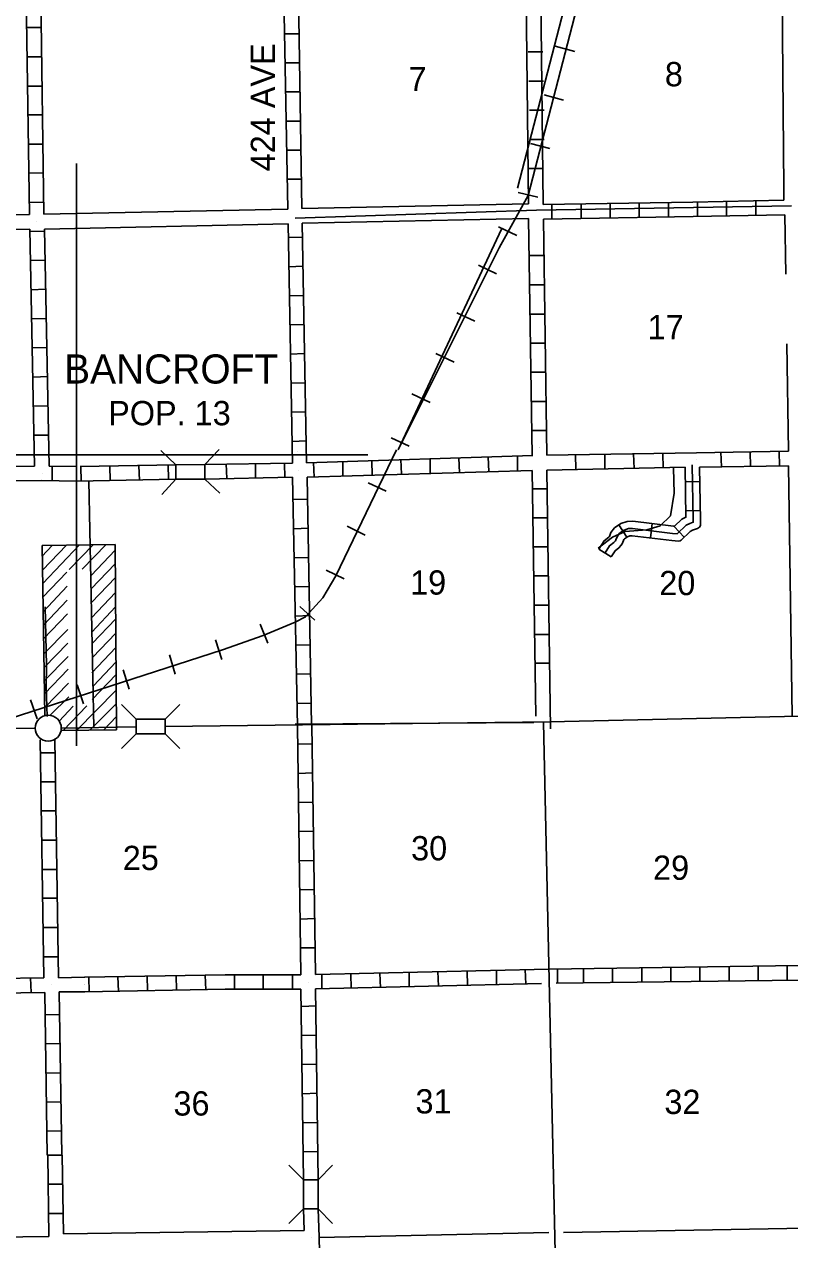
# Model space of a CAD drawing. Extents: x 1817418 to 2236108, y 15985408 to 16412015.
# Drawn here: x 1965368 to 1981149, y 16152360 to 16177405 of the extents above; entities that cross this region are included whole.
import ezdxf

# ---------------------------------------------------------------- set-up
doc = ezdxf.new("R2010")
doc.units = 0
for name, color, linetype in [('L1', 7, 'Continuous'), ('L11', 7, 'Continuous'), ('L13', 7, 'Continuous'), ('L14', 7, 'Continuous'), ('L15', 7, 'Continuous'), ('L16', 7, 'Continuous'), ('L18', 7, 'Continuous'), ('L30', 7, 'Continuous'), ('L4', 7, 'Continuous'), ('L8', 7, 'Continuous')]:
    doc.layers.add(name, color=color, linetype=linetype)

msp = doc.modelspace()

# ---------------------------------------------------------------- linework, layer by layer
at = {"layer": 'L1'}
for p, q in [((1966447, 16162538), (1966447, 16174534)), ((1960449, 16168535), (1972451, 16168536)), ((1966447, 16168536), (1966447, 16168536))]:
    msp.add_line(p, q, dxfattribs=at)
at = {"layer": 'L11'}
for p, q in [((1981030, 16174037), (1980983, 16178779)), ((1981030, 16174037), (1981030, 16173779)), ((1975766, 16173705), (1971088, 16173610)), ((1970798, 16173594), (1965771, 16173494)), ((1981066, 16172255), (1981046, 16173478)), ((1970808, 16173293), (1965782, 16173187)), ((1975766, 16173404), (1971099, 16173309)), ((1981125, 16168610), (1981089, 16170822)), ((1981199, 16163145), (1981125, 16168309)), ((1960898, 16152368), (1965872, 16152426)), ((1966173, 16152479), (1971141, 16152553))]:
    msp.add_line(p, q, dxfattribs=at)
at = {"layer": 'L13'}
for p, q in [((1965822, 16164198), (1965801, 16165402)), ((1965817, 16163754), (1965822, 16164202)), ((1965838, 16163140), (1965817, 16163757)), ((1976183, 16152511), (1971447, 16152405)), ((1981474, 16152600), (1976484, 16152511))]:
    msp.add_line(p, q, dxfattribs=at)
at = {"layer": 'L15'}
for p, q in [((1976315, 16176952), (1976717, 16176846)), ((1976083, 16175954), (1976484, 16175843)), ((1975808, 16174951), (1976204, 16174845)), ((1975550, 16173942), (1975956, 16173842)), ((1975148, 16173235), (1975523, 16173050)), ((1974731, 16172443), (1975106, 16172263)), ((1974283, 16171461), (1974657, 16171286)), ((1973855, 16170621), (1974230, 16170442)), ((1973359, 16169792), (1973733, 16169613)), ((1972931, 16168884), (1973306, 16168710)), ((1973042, 16168636), (1973042, 16168636)), ((1973073, 16168636), (1973073, 16168636)), ((1972456, 16167960), (1972831, 16167786)), ((1972023, 16167062), (1972398, 16166878)), ((1971590, 16166160), (1971965, 16165980)), ((1971051, 16165410), (1971358, 16165130)), ((1970233, 16165045), (1970391, 16164655)), ((1969309, 16164718), (1969441, 16164317)), ((1968359, 16164412), (1968480, 16164011)), ((1967408, 16164100), (1967530, 16163704)), ((1966458, 16163794), (1966585, 16163403)), ((1965497, 16163488), (1965634, 16163092))]:
    msp.add_line(p, q, dxfattribs=at)
for points in [[(1977783, 16197713), (1976616, 16194672), (1976542, 16194160), (1976548, 16193785), (1976806, 16191821), (1976822, 16191509), (1976849, 16188267), (1976875, 16187934), (1976875, 16187602), (1976938, 16187238), (1976981, 16186847), (1977588, 16182728), (1977614, 16182311), (1977582, 16181926), (1975534, 16174027)], [(1977466, 16184967), (1977815, 16182575), (1977841, 16182163), (1977804, 16181778), (1975756, 16173879)], [(1975159, 16172802), (1975756, 16173879)], [(1975207, 16173187), (1973073, 16168636)], [(1975191, 16172870), (1973073, 16168636)], [(1930391, 16151571), (1931806, 16152046), (1941231, 16155161), (1950676, 16158350), (1953839, 16159369), (1964367, 16162875), (1969457, 16164517), (1970291, 16164813), (1970951, 16165088), (1971167, 16165193), (1971521, 16165584), (1971790, 16166038), (1973042, 16168636)], [(1973042, 16168636), (1971790, 16166038), (1971521, 16165584), (1971167, 16165193), (1970951, 16165088), (1970291, 16164813), (1969457, 16164517), (1964367, 16162875), (1953839, 16159369), (1950676, 16158350), (1941231, 16155161), (1938316, 16154195)]]:
    msp.add_lwpolyline(points, dxfattribs=at)
at = {"layer": 'L16'}
for p, q in [((1965737, 16166667), (1967241, 16166688)), ((1967241, 16166688), (1967270, 16162867)), ((1965729, 16166437), (1965952, 16166670)), ((1965789, 16163160), (1965737, 16166667)), ((1965744, 16166156), (1966240, 16166674)), ((1965748, 16165885), (1966507, 16166677)), ((1966296, 16166174), (1966785, 16166681)), ((1966564, 16166178), (1967058, 16166685)), ((1966746, 16166049), (1967242, 16166572)), ((1966748, 16165774), (1967244, 16166290)), ((1965752, 16165599), (1966245, 16166114)), ((1966751, 16165493), (1967246, 16166007)), ((1965757, 16165296), (1966249, 16165826)), ((1966752, 16165173), (1967248, 16165696)), ((1965761, 16165026), (1966253, 16165541)), ((1965765, 16164744), (1966258, 16165260)), ((1966763, 16164882), (1967251, 16165403)), ((1965770, 16164432), (1966262, 16164937)), ((1966767, 16164646), (1967253, 16165151)), ((1966773, 16164356), (1967255, 16164858)), ((1965774, 16164150), (1966267, 16164655)), ((1966761, 16164044), (1967257, 16164566)), ((1965778, 16163874), (1966271, 16164379)), ((1966785, 16163769), (1967259, 16164268)), ((1965782, 16163606), (1966274, 16164118)), ((1966765, 16163489), (1967261, 16164004)), ((1965786, 16163322), (1966279, 16163831)), ((1966444, 16162855), (1967264, 16163685)), ((1965904, 16163167), (1966283, 16163545)), ((1966088, 16163047), (1966376, 16163354)), ((1966167, 16162851), (1966654, 16163358)), ((1966722, 16162859), (1967266, 16163410)), ((1967002, 16162863), (1967268, 16163140)), ((1967270, 16162867), (1966126, 16162851))]:
    msp.add_line(p, q, dxfattribs=at)
msp.add_circle((1965861, 16162901), 269, dxfattribs=at)
at = {"layer": 'L18'}
for p, q in [((1968491, 16168330), (1968184, 16168620)), ((1969092, 16168335), (1969383, 16168646)), ((1968491, 16168330), (1969092, 16168335)), ((1968491, 16168330), (1968491, 16168029)), ((1969092, 16168335), (1969092, 16168034)), ((1968491, 16168029), (1968200, 16167717)), ((1968491, 16168029), (1969092, 16168034)), ((1969092, 16168034), (1969399, 16167744)), ((1967672, 16163087), (1967371, 16163388)), ((1968274, 16163087), (1968575, 16163388)), ((1967672, 16163087), (1967672, 16162786)), ((1967672, 16163087), (1968274, 16163087)), ((1968274, 16163087), (1968274, 16162786)), ((1967672, 16162786), (1967371, 16162485)), ((1967672, 16162786), (1968274, 16162786)), ((1968274, 16162786), (1968575, 16162485)), ((1971125, 16153593), (1970824, 16153894)), ((1971426, 16153593), (1971722, 16153894)), ((1971125, 16153593), (1971426, 16153593)), ((1971125, 16152996), (1971125, 16153593)), ((1971426, 16152996), (1971426, 16153593)), ((1971125, 16152996), (1970824, 16152695)), ((1971125, 16152996), (1971426, 16152996)), ((1971426, 16152996), (1971722, 16152695))]:
    msp.add_line(p, q, dxfattribs=at)
at = {"layer": 'L4'}
for p, q in [((1966701, 16167996), (1966801, 16162913)), ((1968274, 16162933), (1976204, 16163034)), ((1976542, 16141829), (1976072, 16163018)), ((1976204, 16163034), (1981347, 16163145)), ((1960566, 16162801), (1965592, 16162902)), ((1966130, 16162902), (1967672, 16162928))]:
    msp.add_line(p, q, dxfattribs=at)
at = {"layer": 'L8'}
for p, q in [((1965698, 16178478), (1965771, 16173494)), ((1970798, 16173594), (1970708, 16178552)), ((1971088, 16173610), (1971009, 16178562)), ((1975766, 16173705), (1975708, 16178705)), ((1976067, 16173694), (1976009, 16178705)), ((1965397, 16178452), (1965476, 16173488)), ((1965407, 16177337), (1965708, 16177337)), ((1970735, 16177211), (1971030, 16177211)), ((1965423, 16176736), (1965724, 16176736)), ((1976057, 16176836), (1975756, 16176836)), ((1970740, 16176609), (1971041, 16176609)), ((1976072, 16176234), (1975771, 16176234)), ((1965434, 16176134), (1965734, 16176134)), ((1970756, 16176012), (1971057, 16176012)), ((1965439, 16175537), (1965740, 16175537)), ((1976083, 16175637), (1975782, 16175637)), ((1970766, 16175410), (1971067, 16175410)), ((1976083, 16175035), (1975782, 16175035)), ((1965449, 16174935), (1965750, 16174935)), ((1970771, 16174814), (1971072, 16174814)), ((1965455, 16174338), (1965756, 16174344)), ((1970782, 16174212), (1971083, 16174212)), ((1976072, 16174433), (1975771, 16174433)), ((1965465, 16173736), (1965766, 16173742)), ((1976067, 16173694), (1979151, 16173742)), ((1976849, 16173710), (1976849, 16173409)), ((1977450, 16173721), (1977450, 16173420)), ((1978047, 16173726), (1978047, 16173430)), ((1978649, 16173736), (1978649, 16173435)), ((1979151, 16173742), (1981030, 16173779)), ((1979251, 16173742), (1979251, 16173446)), ((1979848, 16173752), (1979848, 16173451)), ((1980449, 16173768), (1980449, 16173467)), ((1960539, 16173409), (1965476, 16173488)), ((1970951, 16173409), (1975925, 16173578)), ((1981189, 16173663), (1975925, 16173578)), ((1976247, 16173694), (1976247, 16173393)), ((1979156, 16173446), (1981046, 16173478)), ((1965624, 16173346), (1965624, 16173346)), ((1970898, 16168361), (1970808, 16173293)), ((1971189, 16168372), (1971099, 16173309)), ((1975840, 16168520), (1975766, 16173404)), ((1976072, 16173393), (1979156, 16173446)), ((1976141, 16168525), (1976072, 16173393)), ((1960539, 16173113), (1965481, 16173187)), ((1965481, 16173187), (1965581, 16168303)), ((1965481, 16173135), (1965782, 16173145)), ((1965782, 16173187), (1965882, 16168303)), ((1970808, 16173013), (1971109, 16173018)), ((1965492, 16172538), (1965793, 16172543)), ((1976083, 16172638), (1975782, 16172638)), ((1970814, 16172411), (1971115, 16172422)), ((1965507, 16171936), (1965808, 16171946)), ((1976088, 16172036), (1975793, 16172036)), ((1970830, 16171809), (1971131, 16171820)), ((1965518, 16171334), (1965814, 16171345)), ((1970840, 16171213), (1971141, 16171218)), ((1976099, 16171434), (1975798, 16171434)), ((1965534, 16170737), (1965830, 16170743)), ((1976109, 16170838), (1975808, 16170838)), ((1970851, 16170611), (1971146, 16170621)), ((1976115, 16170236), (1975814, 16170236)), ((1965550, 16170135), (1965851, 16170146)), ((1970867, 16170009), (1971167, 16170019)), ((1965555, 16169534), (1965856, 16169544)), ((1976125, 16169634), (1975824, 16169634)), ((1970872, 16169412), (1971173, 16169417)), ((1965576, 16168937), (1965872, 16168942)), ((1976125, 16169037), (1975830, 16169037)), ((1970882, 16168810), (1971183, 16168821)), ((1965708, 16168520), (1965708, 16168520)), ((1965734, 16168520), (1965734, 16168520)), ((1966442, 16168536), (1966442, 16168536)), ((1966442, 16168525), (1966442, 16168525)), ((1966447, 16168525), (1966447, 16168525)), ((1971009, 16168604), (1971009, 16168604)), ((1971189, 16168372), (1975851, 16168520)), ((1973733, 16168451), (1973739, 16168150)), ((1974330, 16168467), (1974341, 16168171)), ((1974932, 16168488), (1974943, 16168187)), ((1975534, 16168504), (1975539, 16168203)), ((1975983, 16168683), (1975983, 16168683)), ((1975999, 16168678), (1975999, 16168678)), ((1976141, 16168525), (1979230, 16168578)), ((1976732, 16168536), (1976738, 16168235)), ((1977334, 16168546), (1977340, 16168245)), ((1977931, 16168551), (1977942, 16168250)), ((1978533, 16168562), (1978538, 16168261)), ((1979230, 16168578), (1981125, 16168610)), ((1979731, 16168588), (1979742, 16168287)), ((1980333, 16168594), (1980339, 16168293)), ((1980930, 16168604), (1980940, 16168303)), ((1960608, 16168250), (1965581, 16168303)), ((1965882, 16168303), (1966447, 16168293)), ((1965940, 16168303), (1965940, 16168002)), ((1966521, 16168293), (1968491, 16168330)), ((1966532, 16168293), (1966542, 16167992)), ((1967134, 16168303), (1967139, 16168002)), ((1967730, 16168309), (1967741, 16168013)), ((1968332, 16168330), (1968343, 16168029)), ((1969092, 16168335), (1970898, 16168361)), ((1969531, 16168346), (1969541, 16168045)), ((1970133, 16168351), (1970138, 16168055)), ((1970735, 16168361), (1970740, 16168060)), ((1971025, 16168219), (1971025, 16168219)), ((1971199, 16168071), (1975840, 16168214)), ((1971331, 16168377), (1971342, 16168076)), ((1971933, 16168393), (1971938, 16168092)), ((1972530, 16168409), (1972540, 16168113)), ((1973132, 16168435), (1973142, 16168134)), ((1975914, 16163150), (1975840, 16168214)), ((1976141, 16168219), (1978991, 16168280)), ((1976215, 16162886), (1976141, 16168219)), ((1979230, 16168430), (1979230, 16168430)), ((1979291, 16168278), (1981125, 16168309)), ((1960613, 16167955), (1965731, 16168004)), ((1965731, 16168005), (1966447, 16167992)), ((1965734, 16168150), (1965734, 16168150)), ((1966447, 16168145), (1966447, 16168145)), ((1966447, 16167992), (1968491, 16168029)), ((1966521, 16168145), (1966521, 16168145)), ((1969092, 16168034), (1970898, 16168071)), ((1970999, 16162944), (1970898, 16168071)), ((1971292, 16162972), (1971199, 16168071)), ((1979295, 16167984), (1978997, 16167979)), ((1976146, 16167833), (1975851, 16167833)), ((1970909, 16167612), (1971204, 16167617)), ((1976157, 16167237), (1975856, 16167237)), ((1979306, 16167388), (1979008, 16167382)), ((1970925, 16167010), (1971226, 16167020)), ((1977794, 16166840), (1977628, 16167088)), ((1978276, 16166820), (1978312, 16167116)), ((1978974, 16166839), (1978768, 16167054)), ((1976167, 16166635), (1975867, 16166635)), ((1977466, 16166432), (1977215, 16166593)), ((1977308, 16166450), (1977308, 16166450)), ((1970930, 16166413), (1971231, 16166418)), ((1976173, 16166038), (1975872, 16166038)), ((1970940, 16165811), (1971241, 16165822)), ((1976183, 16165436), (1975882, 16165436)), ((1970956, 16165209), (1971257, 16165220)), ((1976189, 16164834), (1975888, 16164834)), ((1970967, 16164613), (1971268, 16164618)), ((1976199, 16164238), (1975898, 16164238)), ((1970972, 16164011), (1971273, 16164021)), ((1970988, 16163409), (1971289, 16163419)), ((1975872, 16163018), (1970951, 16162986)), ((1971072, 16157817), (1970999, 16162944)), ((1971146, 16162960), (1971146, 16162960)), ((1971373, 16157828), (1971298, 16162972)), ((1965771, 16157754), (1965698, 16162659)), ((1966072, 16157759), (1965998, 16162669)), ((1971305, 16162580), (1971009, 16162569)), ((1965708, 16162395), (1966009, 16162395)), ((1971315, 16161978), (1971014, 16161967)), ((1965713, 16161793), (1966014, 16161793)), ((1965724, 16161196), (1966025, 16161196)), ((1971326, 16161376), (1971025, 16161371)), ((1971331, 16160779), (1971030, 16160769)), ((1965735, 16160594), (1966030, 16160594)), ((1971342, 16160177), (1971041, 16160167)), ((1965740, 16159992), (1966041, 16159992)), ((1971347, 16159575), (1971051, 16159570)), ((1965756, 16159396), (1966057, 16159396)), ((1971358, 16158979), (1971057, 16158968)), ((1965766, 16158794), (1966067, 16158794)), ((1965771, 16158192), (1966072, 16158192)), ((1971363, 16158377), (1971067, 16158372)), ((1971373, 16157828), (1976183, 16157933)), ((1975708, 16157627), (1975698, 16157928)), ((1976183, 16157933), (1981326, 16158012)), ((1976358, 16157643), (1976358, 16157944)), ((1976896, 16157643), (1976896, 16157944)), ((1977498, 16157653), (1977498, 16157954)), ((1978100, 16157659), (1978100, 16157960)), ((1978697, 16157669), (1978697, 16157970)), ((1979298, 16157680), (1979298, 16157975)), ((1979900, 16157685), (1979900, 16157986)), ((1980497, 16157696), (1980497, 16157997)), ((1981099, 16157701), (1981099, 16158002)), ((1960814, 16157680), (1965771, 16157754)), ((1965507, 16157453), (1965497, 16157754)), ((1966072, 16157759), (1966606, 16157770)), ((1966706, 16157469), (1966701, 16157770)), ((1967308, 16157479), (1967297, 16157780)), ((1967905, 16157495), (1967899, 16157796)), ((1968506, 16157500), (1968501, 16157801)), ((1969108, 16157511), (1969098, 16157812)), ((1969700, 16157521), (1969700, 16157817)), ((1970296, 16157521), (1970296, 16157817)), ((1970898, 16157521), (1970898, 16157817)), ((1971505, 16157527), (1971500, 16157828)), ((1972107, 16157537), (1972097, 16157838)), ((1972709, 16157553), (1972699, 16157854)), ((1973306, 16157569), (1973301, 16157870)), ((1973908, 16157585), (1973897, 16157886)), ((1974504, 16157595), (1974499, 16157896)), ((1975106, 16157611), (1975101, 16157912)), ((1976183, 16157785), (1976183, 16157785)), ((1976331, 16157643), (1981342, 16157711)), ((1960835, 16157379), (1965793, 16157453)), ((1965840, 16154100), (1965793, 16157453)), ((1965930, 16157611), (1965930, 16157611)), ((1966141, 16154110), (1966088, 16157469)), ((1966088, 16157469), (1966606, 16157469)), ((1966606, 16157622), (1966606, 16157622)), ((1966616, 16157622), (1966616, 16157622)), ((1971125, 16153588), (1971072, 16157521)), ((1971226, 16157669), (1971226, 16157669)), ((1971373, 16157527), (1976030, 16157638)), ((1971426, 16153593), (1971373, 16157527)), ((1971384, 16157178), (1971083, 16157168)), ((1965793, 16156993), (1966088, 16157004)), ((1971389, 16156576), (1971088, 16156571)), ((1965798, 16156397), (1966099, 16156402)), ((1971400, 16155980), (1971099, 16155969)), ((1965814, 16155795), (1966115, 16155800)), ((1965824, 16155193), (1966125, 16155203)), ((1971405, 16155378), (1971109, 16155367)), ((1971416, 16154776), (1971115, 16154770)), ((1965830, 16154596), (1966130, 16154602)), ((1971426, 16154179), (1971125, 16154169)), ((1965851, 16154100), (1966146, 16154100)), ((1965872, 16152426), (1965851, 16154100)), ((1966173, 16152479), (1966146, 16154100)), ((1965867, 16153501), (1966167, 16153501)), ((1971141, 16152553), (1971125, 16152996)), ((1971447, 16152410), (1971426, 16152996)), ((1965867, 16152901), (1966167, 16152901)), ((1971299, 16152410), (1971299, 16152410)), ((1971505, 16149802), (1971447, 16152410))]:
    msp.add_line(p, q, dxfattribs=at)
for points in [[(1978755, 16168261), (1978765, 16167744), (1978691, 16167279), (1978480, 16167068), (1978200, 16166989), (1977757, 16166952), (1977493, 16166835), (1977197, 16166608)], [(1978991, 16168280), (1979009, 16167247), (1978924, 16167205), (1978775, 16167062), (1978751, 16167065), (1977918, 16167165), (1977799, 16167163), (1977670, 16167117), (1977539, 16167030), (1977463, 16166936), (1977432, 16166850), (1977422, 16166838), (1977324, 16166764), (1977215, 16166593)], [(1979140, 16168326), (1979160, 16167187), (1979159, 16167143), (1979087, 16167119), (1979011, 16167081), (1978830, 16166907), (1978735, 16166915), (1977910, 16167014), (1977826, 16167013), (1977738, 16166982), (1977641, 16166917), (1977596, 16166861), (1977567, 16166781), (1977555, 16166763), (1977525, 16166728), (1977436, 16166661), (1977341, 16166512)], [(1979291, 16168278), (1979310, 16167186), (1979307, 16167077), (1979291, 16167045), (1979251, 16167016), (1979145, 16166980), (1979099, 16166957), (1978912, 16166778), (1978891, 16166764), (1978855, 16166754), (1978720, 16166766), (1977902, 16166864), (1977853, 16166864), (1977806, 16166847), (1977743, 16166805), (1977728, 16166786), (1977702, 16166716), (1977677, 16166674), (1977627, 16166617), (1977548, 16166557), (1977467, 16166432)], [(1966616, 16157770), (1969510, 16157817), (1971072, 16157817)], [(1966616, 16157469), (1969510, 16157521), (1971072, 16157521)]]:
    msp.add_lwpolyline(points, dxfattribs=at)

# ---------------------------------------------------------------- texts
at = {"layer": 'L14'}
for s, p in [('7', (1973290, 16176028)), ('8', (1978575, 16176128)), ('17', (1978221, 16170917)), ('19', (1973322, 16165653)), ('20', (1978459, 16165642)), ('30', (1973343, 16160177)), ('25', (1967398, 16159977)), ('29', (1978332, 16159776)), ('36', (1968443, 16154918)), ('31', (1973433, 16154961)), ('32', (1978565, 16154950))]:
    msp.add_text(s, height=500, rotation=360, dxfattribs=at).set_placement(p)
at = {"layer": 'L16'}
for s, height, p in [('BANCROFT', 600, (1966189, 16170003)), ('POP. 13', 500, (1967097, 16169143))]:
    msp.add_text(s, height=height, rotation=360, dxfattribs=at).set_placement(p)
at = {"layer": 'L30'}
msp.add_text('424 AVE', height=500, rotation=90, dxfattribs=at).set_placement((1970538, 16174375))

doc.saveas('drawing.dxf')
